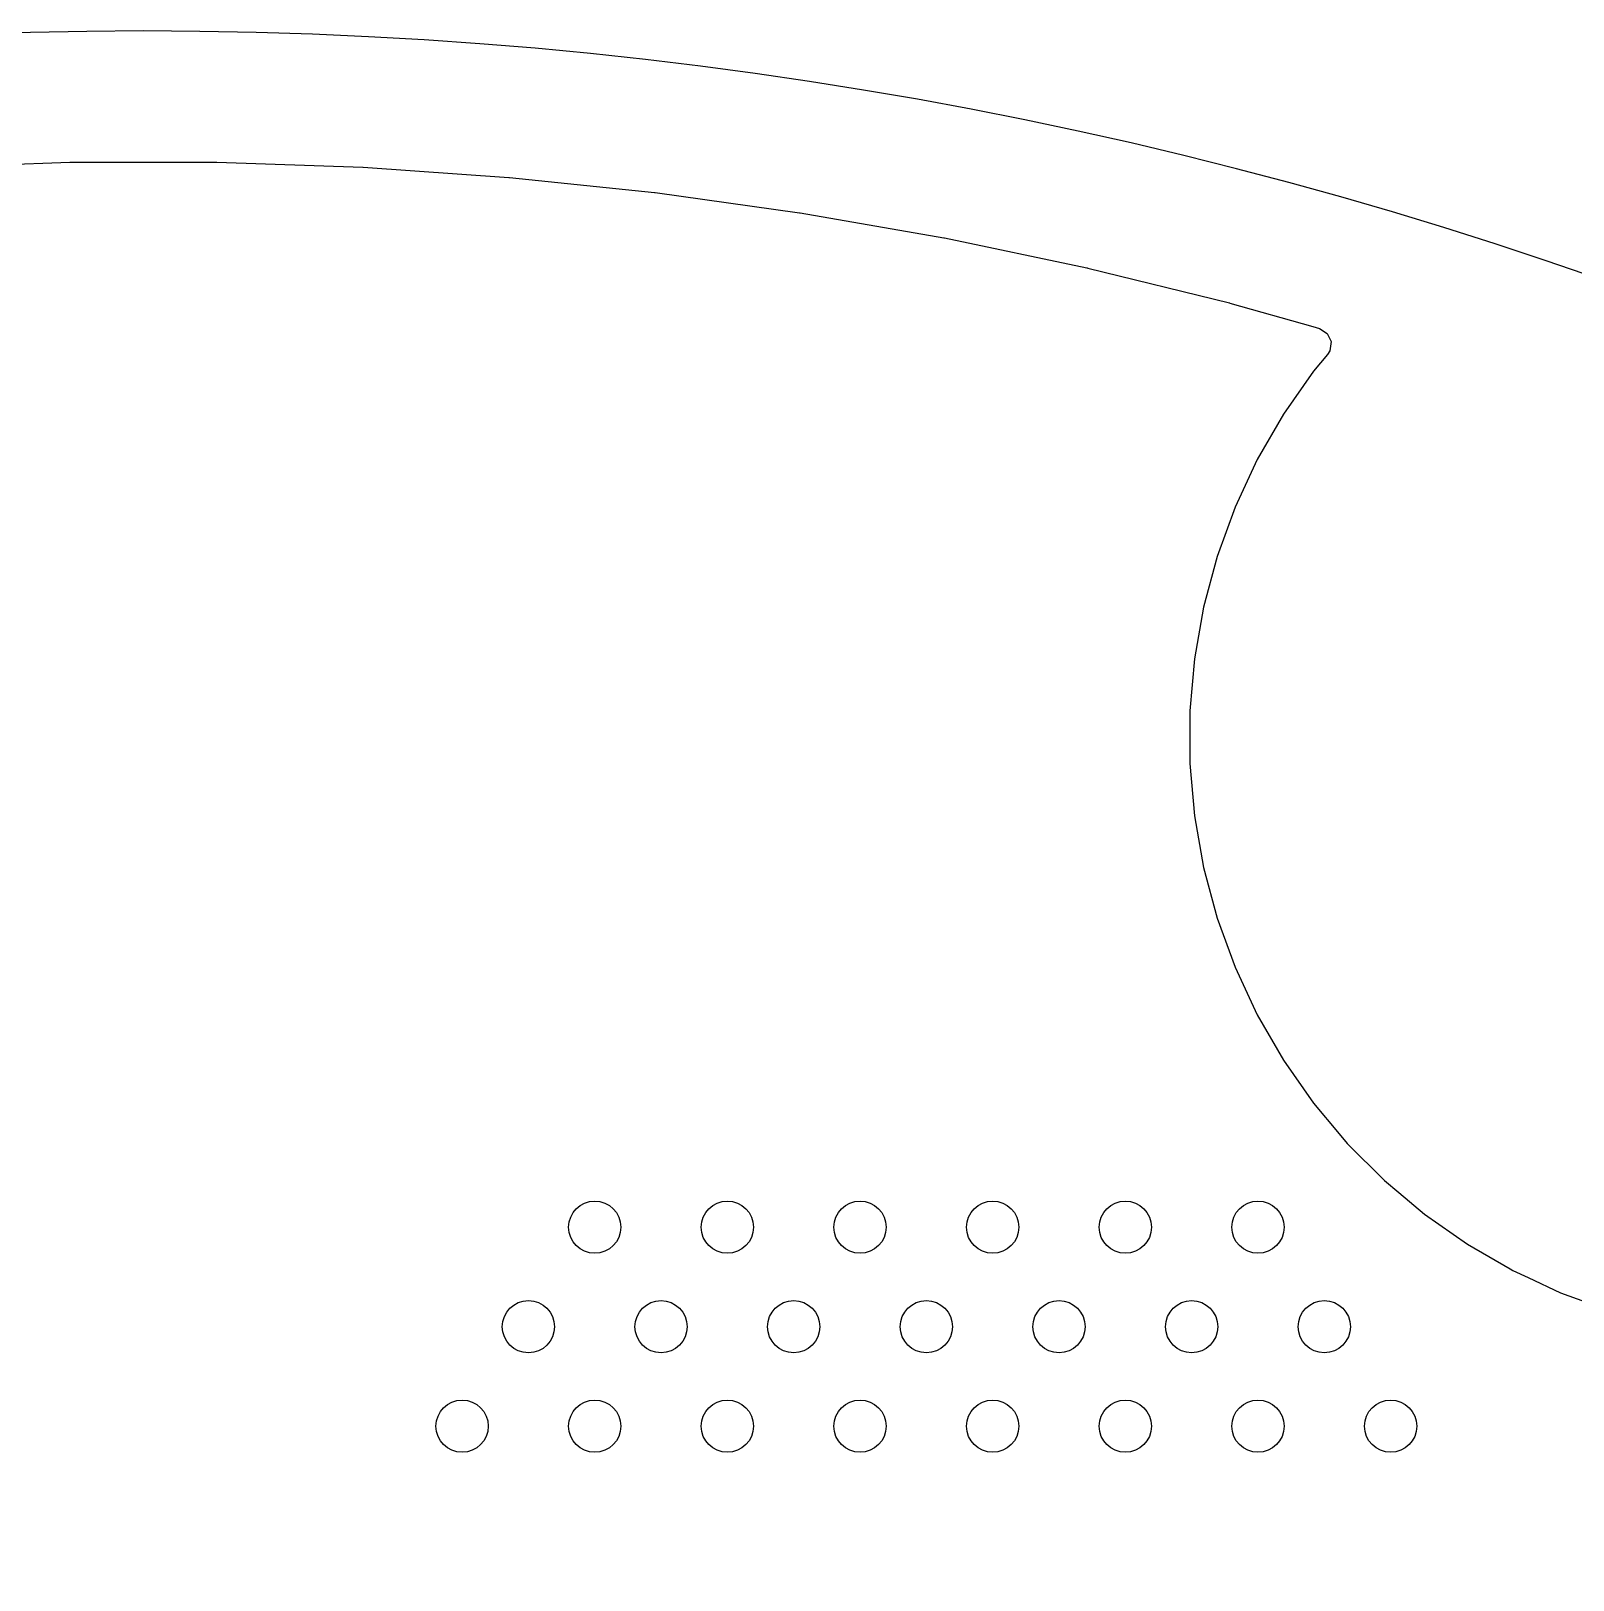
# Model space of a CAD drawing. Extents: x 116 to 183, y -128 to -37.6.
# Drawn here: x 148.59 to 160.4, y -49.44 to -37.57 of the extents above; entities that cross this region are included whole.
import ezdxf

# ---------------------------------------------------------------- set-up
doc = ezdxf.new("R2010")
doc.units = 0
doc.layers.add('BLACK', color=7, linetype='CONTINUOUS')

msp = doc.modelspace()

# ---------------------------------------------------------------- linework, layer by layer
at = {"layer": 'BLACK', "linetype": 'CONTINUOUS'}
for p, q in [((147.770408, -38.618288), (148.887397, -38.579711)), ((148.887397, -38.579711), (148.891677, -38.579638)), ((148.891677, -38.579638), (150.009327, -38.579638)), ((150.009327, -38.579638), (150.013606, -38.579711)), ((150.013606, -38.579711), (151.130592, -38.618288)), ((151.130592, -38.618288), (151.13481, -38.618506)), ((151.13481, -38.618506), (152.249846, -38.695618)), ((152.249846, -38.695618), (152.254088, -38.695985)), ((152.254088, -38.695985), (153.365809, -38.811538)), ((153.365809, -38.811538), (153.369954, -38.812041)), ((153.369954, -38.812041), (154.477074, -38.965905)), ((154.477074, -38.965905), (154.481207, -38.966553)), ((154.481207, -38.966553), (155.582286, -39.158526)), ((155.582286, -39.158526), (155.586459, -39.159328)), ((155.586459, -39.159328), (156.67625, -39.38835)), ((156.67625, -39.38835), (156.680213, -39.389183)), ((156.680213, -39.389183), (156.684387, -39.390135)), ((156.684387, -39.390135), (157.769581, -39.657611)), ((157.769581, -39.657611), (157.773686, -39.658698)), ((157.773686, -39.658698), (158.407922, -39.838458)), ((158.407922, -39.838458), (158.459965, -39.853209)), ((158.459965, -39.853209), (158.519096, -39.890429)), ((158.519096, -39.890429), (158.548718, -39.953708)), ((158.548718, -39.953708), (158.539426, -40.022957)), ((158.521142, -40.052215), (158.413945, -40.179969)), ((158.539426, -40.022957), (158.521142, -40.052215)), ((158.413945, -40.179969), (158.183525, -40.509041)), ((158.183516, -40.509056), (157.982662, -40.856945)), ((158.183525, -40.509041), (158.183516, -40.509056)), ((157.982654, -40.85696), (157.812887, -41.221028)), ((157.982662, -40.856945), (157.982654, -40.85696)), ((157.812887, -41.221028), (157.675481, -41.598545)), ((157.675481, -41.598545), (157.571513, -41.986563)), ((157.57151, -41.986576), (157.501752, -42.382189)), ((157.571513, -41.986563), (157.57151, -41.986576)), ((157.501752, -42.382189), (157.46674, -42.782383)), ((157.46674, -42.782383), (157.46674, -43.184116)), ((157.46674, -43.184116), (157.501752, -43.58431)), ((157.501752, -43.58431), (157.57151, -43.979923)), ((157.57151, -43.979923), (157.571513, -43.979936)), ((157.571513, -43.979936), (157.675481, -44.367954)), ((157.675481, -44.367954), (157.675484, -44.367964)), ((157.675484, -44.367964), (157.675485, -44.367965)), ((157.675485, -44.367965), (157.812883, -44.745462)), ((157.812883, -44.745462), (157.812886, -44.745469)), ((157.812886, -44.745469), (157.812887, -44.745471)), ((157.812887, -44.745471), (157.982654, -45.109539)), ((157.982654, -45.109539), (157.982662, -45.109554)), ((157.982662, -45.109554), (158.183516, -45.457443)), ((158.183516, -45.457443), (158.183525, -45.457458)), ((158.183525, -45.457458), (158.413945, -45.786531)), ((158.413945, -45.786531), (158.610902, -46.021255)), ((158.610902, -46.021255), (158.672164, -46.094264)), ((158.672164, -46.094264), (158.956226, -46.378326)), ((158.956226, -46.378326), (159.065595, -46.470097)), ((159.065595, -46.470097), (159.263958, -46.636544)), ((159.263958, -46.636544), (159.263964, -46.636548)), ((159.263964, -46.636548), (159.263965, -46.636549)), ((159.263965, -46.636549), (159.593038, -46.866969)), ((159.593038, -46.866969), (159.919098, -47.055219)), ((159.919098, -47.055219), (159.940935, -47.067827)), ((159.940935, -47.067827), (159.94095, -47.067835)), ((159.94095, -47.067835), (160.057646, -47.122251)), ((160.057646, -47.122251), (160.305028, -47.237607)), ((160.305028, -47.237607), (160.682525, -47.375005))]:
    msp.add_line(p, q, dxfattribs=at)
at = {"layer": 'BLACK'}
for centre in [(152.908, -46.736), (153.924, -46.736), (154.94, -46.736), (155.956, -46.736), (156.972, -46.736), (157.988, -46.736), (152.4, -47.498), (153.416, -47.498), (154.432, -47.498), (155.448, -47.498), (156.464, -47.498), (157.48, -47.498), (158.496, -47.498), (151.892, -48.26), (152.908, -48.26), (153.924, -48.26), (154.94, -48.26), (155.956, -48.26), (156.972, -48.26), (157.988, -48.26), (159.004, -48.26)]:
    msp.add_circle(centre, 0.2, dxfattribs=at)
msp.add_arc((149.450502, -71.074296), 33.5, 0, 180, dxfattribs=at)

doc.saveas('drawing.dxf')
